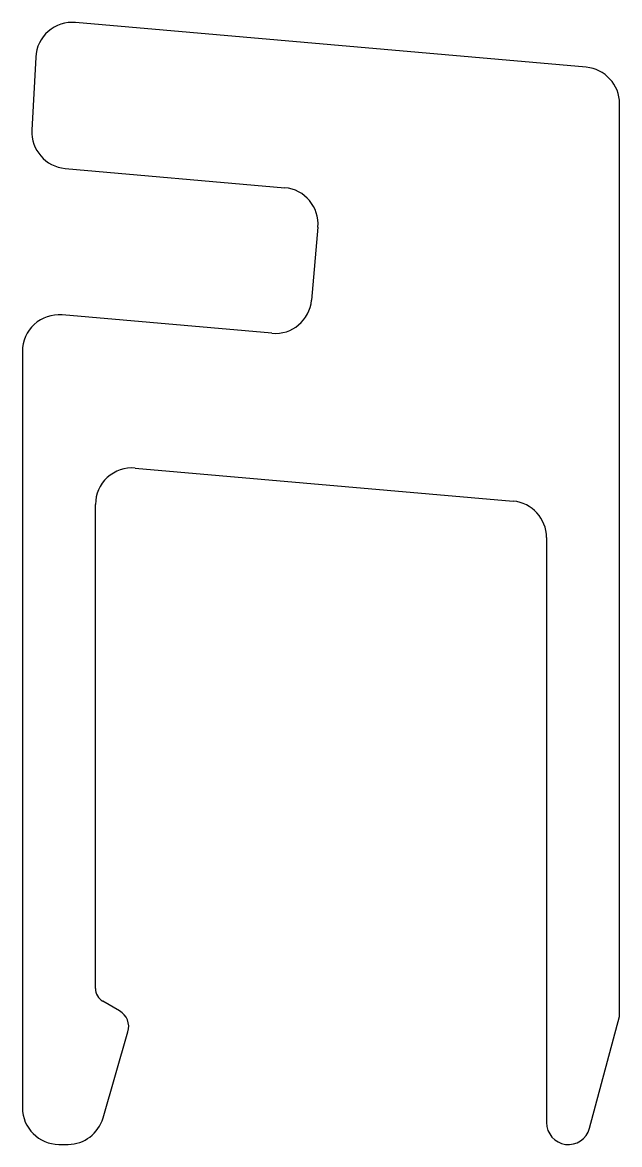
# Model space of a CAD drawing. Extents: x 1265.4 to 1273.6, y 914.7 to 930.1.
import ezdxf

# ---------------------------------------------------------------- set-up
doc = ezdxf.new("R2010")
doc.units = 0
doc.layers.get('0').update_dxf_attribs({"linetype": 'CONTINUOUS'})

msp = doc.modelspace()

# ---------------------------------------------------------------- linework, layer by layer
for p, q in [((1273.102, 929.468), (1266.107, 930.08)), ((1265.564, 929.608), (1265.512, 928.609)), ((1273.558, 916.483), (1273.558, 928.97)), ((1265.968, 928.084), (1268.973, 927.821)), ((1269.428, 927.28), (1269.341, 926.284)), ((1268.799, 925.829), (1265.925, 926.08)), ((1265.382, 925.582), (1265.382, 915.233)), ((1266.925, 923.985), (1272.102, 923.532)), ((1266.382, 916.865), (1266.382, 923.487)), ((1272.558, 923.034), (1272.558, 915.03)), ((1266.712, 916.558), (1266.482, 916.691)), ((1273.148, 914.952), (1273.558, 916.483)), ((1266.486, 915.094), (1266.827, 916.272)), ((1265.882, 914.733), (1266.006, 914.733))]:
    msp.add_line(p, q)
for centre, radius, start, end in [((1266.063, 929.582), 0.5, 85, 177), ((1273.058, 928.97), 0.5, 0, 85), ((1266.011, 928.583), 0.5, 177, 265), ((1268.93, 927.323), 0.5, 355, 85), ((1268.842, 926.327), 0.5, 265, 355), ((1265.882, 925.582), 0.5, 85, 180), ((1266.882, 923.487), 0.5, 85, 180), ((1272.058, 923.034), 0.5, 0, 85), ((1266.582, 916.865), 0.2, 180, 240), ((1266.587, 916.342), 0.25, 343.862, 60), ((1265.882, 915.233), 0.5, 180, 270), ((1266.006, 915.233), 0.5, 270, 343.862), ((1272.858, 915.03), 0.3, 180, 345)]:
    msp.add_arc(centre, radius, start, end)

doc.saveas('drawing.dxf')
